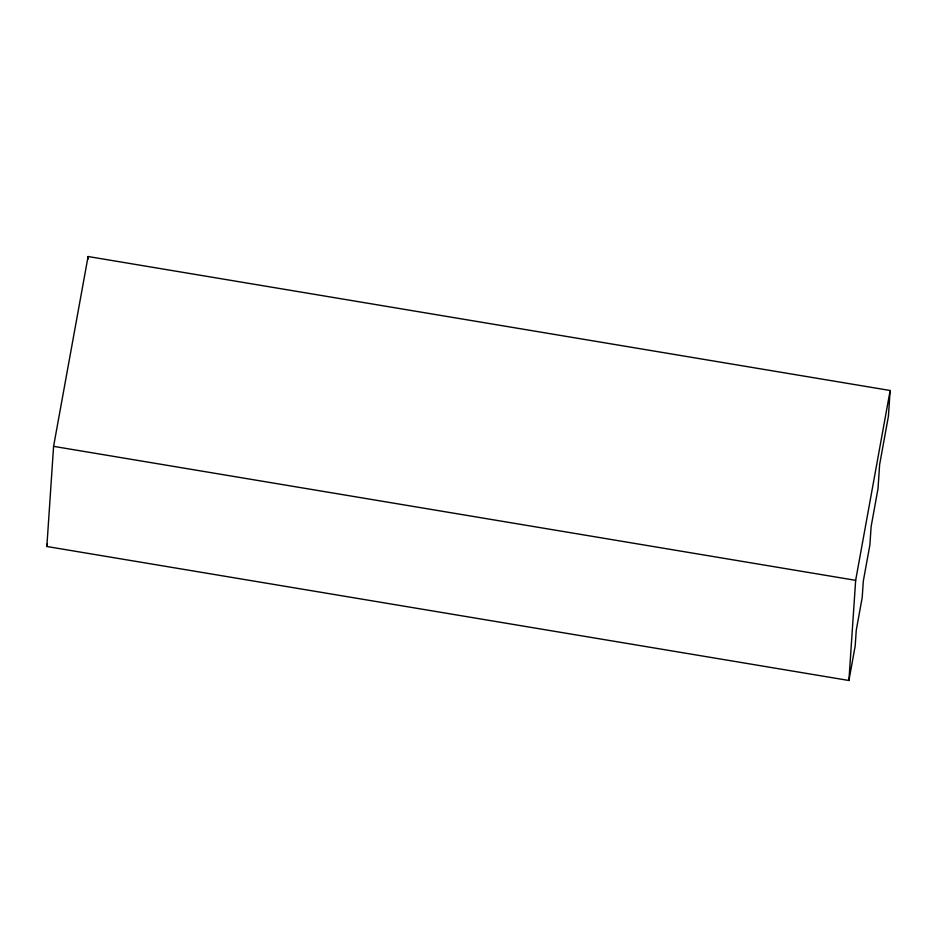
<?xml version="1.0" encoding="UTF-8"?>
<svg xmlns="http://www.w3.org/2000/svg" width="937" height="937" viewBox="0 0 937 937"><rect width="100%" height="100%" fill="white"/><g stroke="black" fill="none" stroke-linecap="round" stroke-linejoin="round"><path stroke-width="1.41" d="M46.85 546.505L53.585 446.352L88.09 256.515L890.15 390.495L888.417 416.239L879.62 464.647L878.004 488.704L871.129 526.535L869.887 544.959L863.293 581.233L862.204 597.525L856.254 630.273L855.2 645.909L848.91 680.485L46.85 546.505L47.354 543.741M87.891 259.373L88.09 256.515M848.91 680.485L855.657 580.331L890.15 390.495M53.585 446.352L855.657 580.331"/></g></svg>
